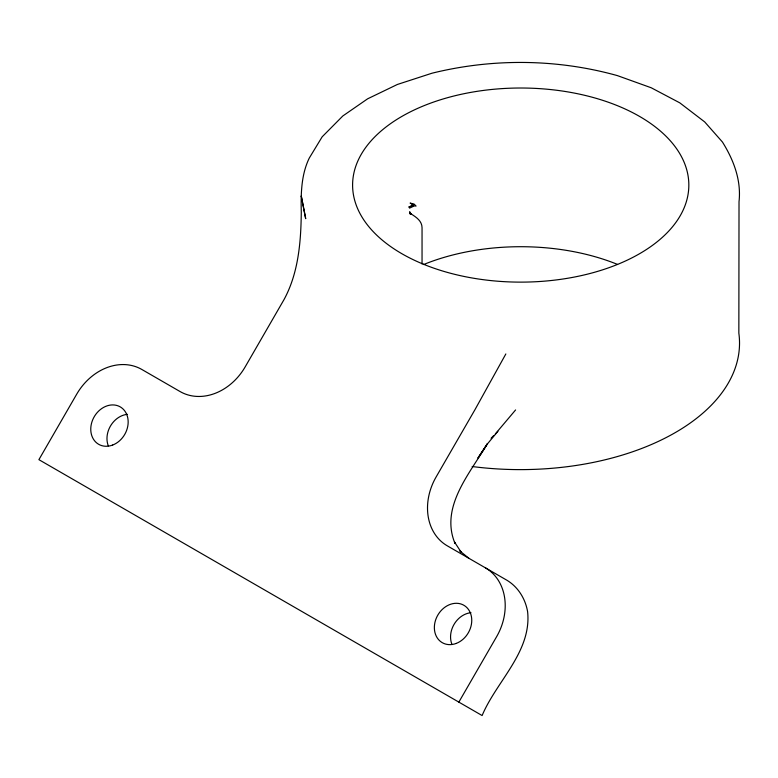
<?xml version="1.0" encoding="UTF-8"?>
<svg xmlns="http://www.w3.org/2000/svg" width="778" height="778" viewBox="0 0 778 778"><rect width="100%" height="100%" fill="white"/><g stroke="black" fill="none" stroke-linecap="round" stroke-linejoin="round"><path stroke-width="1.17" d="M505.846 353.951L474.901 409.802L436.088 477.021A53.993 44.083 -60 0 0 447.272 545.816L507.052 580.33C518.236 587.137 525.374 598.865 527.601 611.634C531.909 651.624 496.393 681.334 482.117 715.546L38.9 459.662L76.691 394.203A53.993 44.083 -60 0 1 141.868 369.492L180.039 391.529A53.993 44.083 -60 0 0 245.216 366.817L284.019 299.598C298.47 273 300.96 241.997 301.281 212.268C300.862 193.946 301.105 174.924 309.265 158.09L322.16 136.821L342.835 115.961L367.644 98.806L397.373 84.471L431.975 73.22C492.698 58.175 557.126 58.797 617.411 75.622L651.215 87.768L679.797 102.852L704.712 121.932L722.431 142.014C733.615 159.889 741.424 180.282 739.022 201.726L738.847 333.13A219.153 126.522 0 0 1 472.158 466.518M458.845 702.116L496.636 636.657A53.993 44.083 -60 0 0 485.453 567.862M515.59 409.948L495.294 433.959M497.91 431.313L487.495 443.82L477.935 458.067L487.242 443.878C469.99 473.462 439.862 506.779 454.965 543.345L454.508 542.013L461.062 552.059L459.905 550.989L468.871 558.283M491.093 438.267L493.612 435.68M410.016 213.989L409.646 211.723L411.085 214.271L409.617 212.958C415.014 216.488 421.929 220.223 422.046 227.643L422.046 263.946M423.592 264.549A168.116 97.055 0 0 1 617.615 264.452M451.882 644.203A21.599 17.631 -60 0 1 470.972 612.714M108.298 445.833A21.599 17.631 -60 0 1 127.388 414.343M409.024 206.938L409.568 208.105L414.246 205.937L416.074 206.044L414.061 204.06L410.113 203.097L413.517 204.711L411.98 204.702L413.225 205.1L409.024 206.938M411.358 205.898L411.105 206.501L412.71 205.888L411.358 205.898M305.676 218.589L301.281 196.056L305.676 218.589M423.465 264.238A168.116 97.055 0 0 0 688.102 194.111A168.116 97.055 0 0 0 450.588 96.861A168.116 97.055 0 0 0 423.465 264.238M112.635 445.055A21.599 17.631 -60 0 0 123.848 409.811A21.599 17.631 -60 0 0 91.921 421.919A21.599 17.631 -60 0 0 112.635 445.055M456.219 643.425A21.599 17.631 -60 0 0 467.442 608.182A21.599 17.631 -60 0 0 435.515 620.29A21.599 17.631 -60 0 0 456.219 643.425"/></g></svg>
